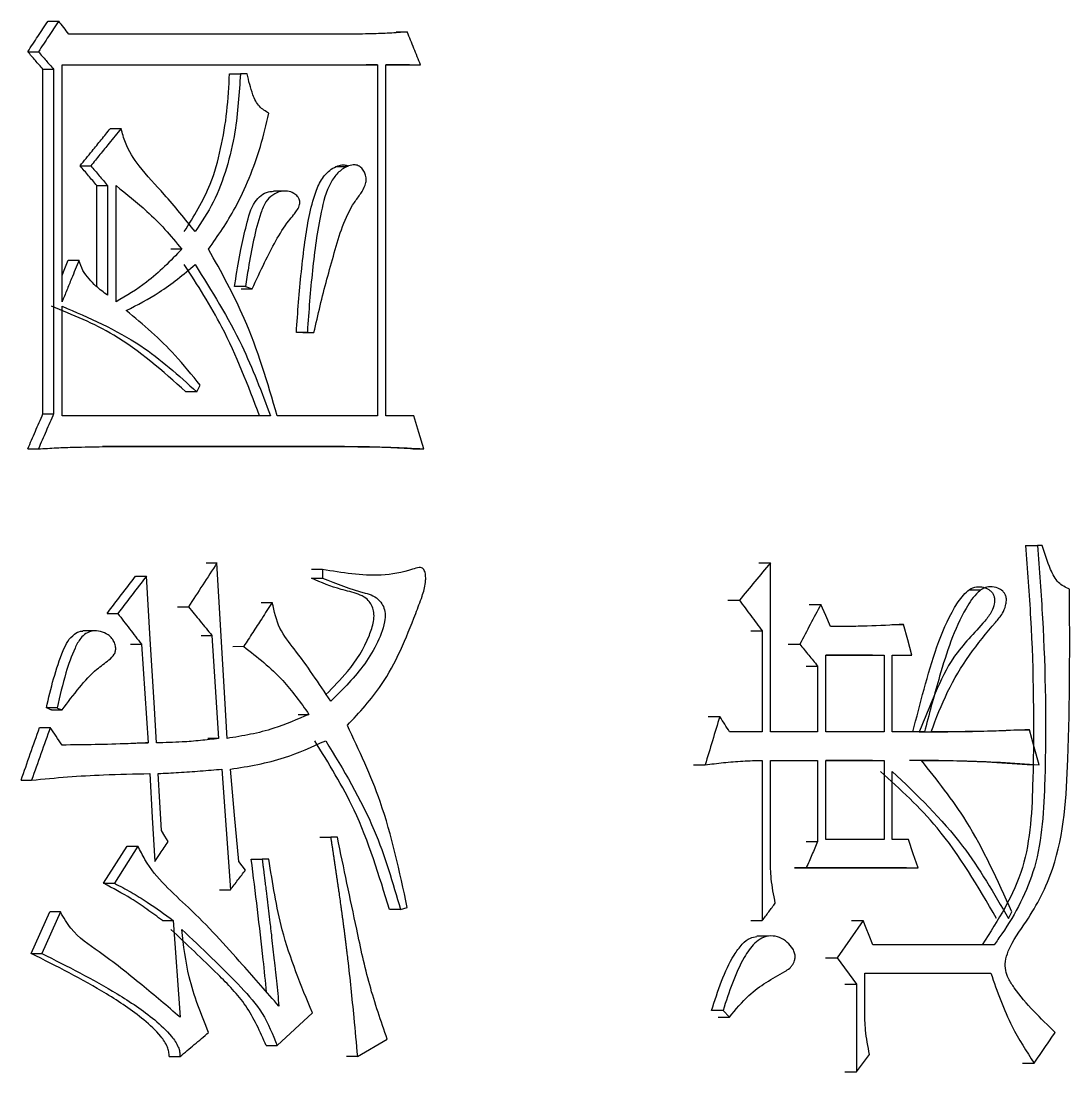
# Model space of a CAD drawing. Header units: millimetres. Extents: x 2251 to 4395, y 932 to 2449.
# Drawn here: x 3142.54 to 3147.71, y 1156.41 to 1161.59 of the extents above; entities that cross this region are included whole.
import ezdxf

# ---------------------------------------------------------------- set-up
doc = ezdxf.new("R2010")
doc.units = ezdxf.units.MM

msp = doc.modelspace()

# ---------------------------------------------------------------- linework, layer by layer
at = {"color": 7, "linetype": 'Continuous', "lineweight": 25}
for p, q in [((3142.6683, 1161.5916), (3142.7208, 1161.5916)), ((3144.3845, 1161.5376), (3144.4392, 1161.5376)), ((3144.1439, 1161.5267), (3142.7708, 1161.5267)), ((3142.5684, 1161.4402), (3142.6208, 1161.4402)), ((3142.7375, 1161.3753), (3144.2917, 1161.3753)), ((3142.7375, 1160.207), (3142.7375, 1161.3753)), ((3144.2917, 1161.3753), (3144.2371, 1161.3753)), ((3144.2917, 1161.3753), (3144.2917, 1159.6445)), ((3144.3327, 1161.3753), (3144.5047, 1161.3753)), ((3144.3327, 1159.6445), (3144.3327, 1161.3753)), ((3144.4499, 1161.3753), (3144.3327, 1161.3753)), ((3144.45, 1161.3753), (3144.5047, 1161.3753)), ((3142.6433, 1161.3536), (3142.6958, 1161.3536)), ((3142.6433, 1159.6553), (3142.6433, 1161.3536)), ((3142.6958, 1161.3536), (3142.6958, 1159.6553)), ((3143.563, 1161.332), (3143.6167, 1161.332)), ((3143.6497, 1161.332), (3143.6167, 1161.332)), ((3142.9759, 1161.0619), (3143.0288, 1161.0619)), ((3142.8262, 1160.8777), (3142.879, 1160.8777)), ((3144.1401, 1160.8729), (3144.0854, 1160.8728)), ((3142.9093, 1160.2811), (3142.9093, 1160.7803)), ((3142.9621, 1160.7803), (3142.9621, 1160.2395)), ((3143.0037, 1160.2071), (3143.0037, 1160.7803)), ((3143.8344, 1160.7535), (3143.7801, 1160.7535)), ((3143.6414, 1160.2828), (3143.5877, 1160.2828)), ((3143.6414, 1160.2828), (3143.6745, 1160.2719)), ((3142.7375, 1159.6445), (3142.7375, 1160.1854)), ((3143.9466, 1160.0556), (3143.8925, 1160.0556)), ((3143.925, 1160.0556), (3143.9792, 1160.0556)), ((3143.9466, 1160.0556), (3143.9792, 1160.0556)), ((3143.4017, 1159.7635), (3143.4183, 1159.796)), ((3143.4017, 1159.7635), (3143.3483, 1159.7635)), ((3142.6433, 1159.6553), (3142.6958, 1159.6553)), ((3143.7652, 1159.6445), (3142.7375, 1159.6445)), ((3144.2917, 1159.6445), (3143.7982, 1159.6445)), ((3144.472, 1159.6445), (3144.3327, 1159.6445)), ((3142.5684, 1159.4823), (3142.6208, 1159.4823)), ((3144.1305, 1159.4931), (3142.9371, 1159.4931)), ((3142.9372, 1159.4931), (3144.185, 1159.4931)), ((3144.1306, 1159.4931), (3144.185, 1159.4931)), ((3144.4663, 1159.4823), (3144.5211, 1159.4823)), ((3147.4873, 1159.0063), (3147.5458, 1159.0063)), ((3147.5695, 1159.0063), (3147.5458, 1159.0063)), ((3143.4475, 1158.9198), (3143.501, 1158.9198)), ((3144.0206, 1158.8873), (3143.9664, 1158.8873)), ((3144.0206, 1158.8873), (3144.0206, 1158.8442)), ((3146.1725, 1158.9198), (3146.2294, 1158.9198)), ((3146.2294, 1158.0868), (3146.2294, 1158.9198)), ((3143.1001, 1158.8549), (3143.1531, 1158.8549)), ((3143.9663, 1158.8443), (3144.0206, 1158.8443)), ((3147.2664, 1158.7859), (3147.2079, 1158.7859)), ((3146.0198, 1158.7359), (3146.0765, 1158.7359)), ((3143.307, 1158.7034), (3143.3603, 1158.7034)), ((3143.7196, 1158.7252), (3143.7736, 1158.7252)), ((3146.421, 1158.7143), (3146.4782, 1158.7143)), ((3142.9591, 1158.671), (3143.012, 1158.671)), ((3142.8936, 1158.5847), (3142.8404, 1158.5847)), ((3146.1892, 1158.5844), (3146.1892, 1158.0868)), ((3146.8284, 1158.6169), (3146.886, 1158.6169)), ((3143.4227, 1158.5628), (3143.4762, 1158.5628)), ((3143.0752, 1158.5195), (3143.1283, 1158.5195)), ((3143.5794, 1158.5086), (3143.6332, 1158.5087)), ((3146.3169, 1158.5195), (3146.3739, 1158.5195)), ((3146.5022, 1158.0868), (3146.5022, 1158.4655)), ((3146.5022, 1158.4655), (3146.7902, 1158.4655)), ((3146.7324, 1158.4655), (3146.5022, 1158.4655)), ((3146.7327, 1158.4655), (3146.7902, 1158.4655)), ((3146.7902, 1158.4655), (3146.7902, 1158.0869)), ((3146.8302, 1158.4655), (3146.9259, 1158.4655)), ((3146.8302, 1158.0869), (3146.8302, 1158.4655)), ((3146.8682, 1158.4655), (3146.9259, 1158.4655)), ((3146.405, 1158.4114), (3146.4622, 1158.4114)), ((3146.4622, 1158.4114), (3146.4622, 1158.0868)), ((3142.7125, 1158.2058), (3142.6599, 1158.2058)), ((3142.685, 1158.195), (3142.7376, 1158.195)), ((3143.9007, 1158.1734), (3143.9547, 1158.1734)), ((3145.9233, 1158.1626), (3145.9799, 1158.1626)), ((3142.6267, 1158.1085), (3142.6792, 1158.1085)), ((3146.1892, 1158.0868), (3146.0282, 1158.0868)), ((3146.4622, 1158.0868), (3146.2294, 1158.0868)), ((3146.7902, 1158.0869), (3146.5022, 1158.0868)), ((3146.9897, 1158.0869), (3146.8302, 1158.0869)), ((3147.4478, 1158.0977), (3147.5062, 1158.0977)), ((3143.1083, 1158.0327), (3143.1614, 1158.0327)), ((3143.5093, 1158.0544), (3143.4557, 1158.0544)), ((3145.8508, 1157.9246), (3145.9073, 1157.9246)), ((3146.1892, 1157.9462), (3146.1892, 1157.1566)), ((3146.2294, 1157.9462), (3146.4622, 1157.9462)), ((3146.2294, 1157.4594), (3146.2294, 1157.9462)), ((3146.405, 1157.9462), (3146.4622, 1157.9462)), ((3146.4622, 1157.9462), (3146.4622, 1157.546)), ((3146.5022, 1157.5568), (3146.5022, 1157.9462)), ((3146.5022, 1157.9462), (3146.7902, 1157.9462)), ((3146.7324, 1157.9462), (3146.5022, 1157.9462)), ((3146.7327, 1157.9462), (3146.7902, 1157.9462)), ((3146.7902, 1157.9462), (3146.7902, 1157.5568)), ((3147.5219, 1157.9246), (3147.4952, 1157.9246)), ((3146.8302, 1157.5568), (3146.8302, 1157.892)), ((3142.5351, 1157.8488), (3142.5875, 1157.8488)), ((3144.0075, 1157.5676), (3144.0617, 1157.5676)), ((3144.0945, 1157.5676), (3144.0617, 1157.5676)), ((3146.7902, 1157.5568), (3146.5022, 1157.5568)), ((3146.91, 1157.5568), (3146.8302, 1157.5568)), ((3142.9425, 1157.3404), (3143.0583, 1157.5239)), ((3143.1114, 1157.5239), (3142.9954, 1157.3404)), ((3143.0583, 1157.5239), (3143.1114, 1157.5239)), ((3143.6415, 1157.4053), (3143.6084, 1157.4486)), ((3143.6702, 1157.4594), (3143.724, 1157.4594)), ((3143.757, 1157.4594), (3143.724, 1157.4594)), ((3146.8998, 1157.4162), (3146.3487, 1157.4162)), ((3146.3489, 1157.4162), (3146.406, 1157.4162)), ((3146.406, 1157.4162), (3146.9578, 1157.4162)), ((3146.9001, 1157.4162), (3146.9578, 1157.4162)), ((3142.9425, 1157.3404), (3142.9954, 1157.3404)), ((3143.5135, 1157.308), (3143.5671, 1157.308)), ((3142.5851, 1156.9943), (3142.6764, 1157.1993)), ((3142.729, 1157.1994), (3142.6375, 1156.9943)), ((3142.729, 1157.1994), (3142.6764, 1157.1993)), ((3144.4064, 1157.2106), (3144.3517, 1157.2106)), ((3144.4064, 1157.2106), (3144.4392, 1157.2214)), ((3143.2325, 1157.1565), (3143.2858, 1157.1565)), ((3143.2858, 1157.1565), (3143.3189, 1156.6808)), ((3146.1323, 1157.1566), (3146.1892, 1157.1566)), ((3146.6864, 1157.1566), (3146.5583, 1156.9727)), ((3146.6289, 1157.1566), (3146.6864, 1157.1566)), ((3146.2197, 1157.0798), (3146.1625, 1157.0798)), ((3147.3318, 1157.0376), (3146.7343, 1157.0376)), ((3142.5851, 1156.9943), (3142.6375, 1156.9943)), ((3146.501, 1156.9727), (3146.5583, 1156.9727)), ((3146.5583, 1156.9727), (3146.6544, 1156.8429)), ((3146.6943, 1156.8969), (3147.3159, 1156.897)), ((3146.6943, 1156.713), (3146.6943, 1156.8969)), ((3146.6943, 1156.8969), (3147.2573, 1156.8969)), ((3147.2574, 1156.8969), (3147.3159, 1156.897)), ((3146.597, 1156.8429), (3146.6544, 1156.8429)), ((3146.6544, 1156.8429), (3146.6544, 1156.4102)), ((3145.996, 1156.713), (3145.9394, 1156.713)), ((3145.996, 1156.713), (3146.0282, 1156.6806)), ((3143.7982, 1156.54), (3143.9712, 1156.7022)), ((3145.9714, 1156.6806), (3146.0282, 1156.6806)), ((3144.1932, 1156.4859), (3144.3403, 1156.5721)), ((3143.2656, 1156.4859), (3143.3189, 1156.4859)), ((3144.1932, 1156.4859), (3144.1388, 1156.4859)), ((3146.6544, 1156.4102), (3146.7183, 1156.4967)), ((3147.4715, 1156.4535), (3147.53, 1156.4535))]:
    msp.add_line(p, q, dxfattribs=at)
at = {"color": 7, "linetype": 'Continuous', "lineweight": 25, "flags": 128}
for points in [[(3144.1439, 1161.5267), (3144.1167, 1161.5267), (3144.0896, 1161.5267)], [(3142.9093, 1160.7803), (3142.9357, 1160.7803), (3142.9621, 1160.7803)], [(3143.3272, 1160.4667), (3143.3125, 1160.4667), (3143.2979, 1160.4667), (3143.2739, 1160.4667)], [(3142.7375, 1160.3369), (3142.745, 1160.3554), (3142.7681, 1160.4125)], [(3142.7681, 1160.4125), (3142.7944, 1160.4126), (3142.8208, 1160.4126)], [(3143.6207, 1160.2719), (3143.6429, 1160.2719), (3143.6587, 1160.2719), (3143.6745, 1160.2719)], [(3144.5211, 1159.4823), (3144.4965, 1159.5634), (3144.472, 1159.6445)], [(3143.5506, 1158.0544), (3143.5392, 1158.2539), (3143.5201, 1158.5868), (3143.501, 1158.9198)], [(3143.2029, 1158.0327), (3143.1908, 1158.2322), (3143.172, 1158.5435), (3143.1531, 1158.8549)], [(3146.5263, 1158.6061), (3146.5022, 1158.6602), (3146.4782, 1158.7143)], [(3146.1323, 1158.5844), (3146.1606, 1158.5844), (3146.1892, 1158.5844)], [(3146.9259, 1158.4655), (3146.906, 1158.5412), (3146.886, 1158.6169)], [(3143.4762, 1158.5628), (3143.4927, 1158.3086), (3143.5093, 1158.0544)], [(3143.1283, 1158.5195), (3143.1448, 1158.2761), (3143.1614, 1158.0327)], [(3147.5537, 1157.9246), (3147.53, 1158.0111), (3147.5062, 1158.0977)], [(3143.5258, 1157.9029), (3143.5465, 1157.6055), (3143.5671, 1157.308)], [(3143.6084, 1157.4486), (3143.5878, 1157.6758), (3143.5671, 1157.9029)], [(3143.1697, 1157.8813), (3143.1822, 1157.665), (3143.1946, 1157.4486)], [(3143.2278, 1157.6), (3143.2195, 1157.7407), (3143.2112, 1157.8813)], [(3143.2609, 1157.546), (3143.2444, 1157.573), (3143.2278, 1157.6)], [(3146.405, 1157.546), (3146.4191, 1157.546), (3146.4335, 1157.546), (3146.4622, 1157.546)], [(3146.9578, 1157.4162), (3146.9339, 1157.4865), (3146.91, 1157.5568)], [(3147.4031, 1157.1674), (3147.4111, 1157.1836), (3147.419, 1157.1998)], [(3146.7343, 1157.0376), (3146.7162, 1157.0824), (3146.7013, 1157.1195), (3146.6864, 1157.1566)], [(3143.7443, 1156.54), (3143.7579, 1156.54), (3143.7715, 1156.54), (3143.7982, 1156.54)], [(3146.597, 1156.4102), (3146.6111, 1156.4102), (3146.6255, 1156.4102), (3146.6544, 1156.4102)]]:
    msp.add_lwpolyline(points, dxfattribs=at)
at = {"color": 7, "linetype": 'Continuous', "lineweight": 25}
for points, knots in [([(3142.5684, 1161.4402), (3142.5851, 1161.4654), (3142.6184, 1161.5159), (3142.6516, 1161.5664), (3142.6683, 1161.5916)], [0, 0, 0, 0, 0.5, 1, 1, 1, 1]), ([(3142.7208, 1161.5916), (3142.7042, 1161.5664), (3142.6708, 1161.5159), (3142.6375, 1161.4654), (3142.6208, 1161.4402)], [0, 0, 0, 0, 0.499999, 1, 1, 1, 1]), ([(3142.7708, 1161.5267), (3142.7625, 1161.5375), (3142.7458, 1161.5592), (3142.7292, 1161.5808), (3142.7208, 1161.5916)], [0, 0, 0, 0, 0.499999, 1, 1, 1, 1]), ([(3144.4392, 1161.5376), (3144.41, 1161.5354), (3144.3517, 1161.5311), (3144.2532, 1161.5277), (3144.1839, 1161.5271), (3144.1439, 1161.5267)], [0, 0, 0, 0, 0.297192, 0.594407, 1, 1, 1, 1]), ([(3144.5047, 1161.3753), (3144.4938, 1161.4023), (3144.472, 1161.4564), (3144.4501, 1161.5105), (3144.4392, 1161.5376)], [0, 0, 0, 0, 0.499999, 1, 1, 1, 1]), ([(3142.6433, 1161.3536), (3142.6308, 1161.3681), (3142.6059, 1161.3969), (3142.5809, 1161.4258), (3142.5684, 1161.4402)], [0, 0, 0, 0, 0.5, 1, 1, 1, 1]), ([(3142.6208, 1161.4402), (3142.6333, 1161.4258), (3142.6583, 1161.3969), (3142.6833, 1161.3681), (3142.6958, 1161.3536)], [0, 0, 0, 0, 0.499996, 1, 1, 1, 1]), ([(3143.3399, 1160.5531), (3143.387, 1160.6286), (3143.4653, 1160.7542), (3143.5223, 1160.9624), (3143.5533, 1161.1452), (3143.5597, 1161.2697), (3143.563, 1161.332)], [0, 0, 0, 0, 0.3334234, 0.554109, 0.7766599, 1, 1, 1, 1]), ([(3143.6167, 1161.332), (3143.6106, 1161.2357), (3143.6006, 1161.0775), (3143.5514, 1160.8652), (3143.4892, 1160.6956), (3143.4251, 1160.6003), (3143.3933, 1160.5531)], [0, 0, 0, 0, 0.3443941, 0.5659658, 0.7849961, 1, 1, 1, 1]), ([(3143.757, 1161.1373), (3143.7402, 1161.147), (3143.7059, 1161.1667), (3143.6705, 1161.2398), (3143.6577, 1161.2968), (3143.6497, 1161.332)], [0, 0, 0, 0, 0.267237, 0.548075, 1, 1, 1, 1]), ([(3143.4595, 1160.4666), (3143.5056, 1160.5327), (3143.5818, 1160.6421), (3143.6617, 1160.8168), (3143.7183, 1160.9729), (3143.7441, 1161.0824), (3143.757, 1161.1373)], [0, 0, 0, 0, 0.334937, 0.554746, 0.776585, 1, 1, 1, 1]), ([(3142.8262, 1160.8777), (3142.846, 1160.902), (3142.8808, 1160.9448), (3142.9307, 1161.0062), (3142.9608, 1161.0432), (3142.9758, 1161.0617)], [0, 0, 0, 0, 0.396447, 0.698224, 1, 1, 1, 1]), ([(3143.0287, 1161.0617), (3143.009, 1161.0374), (3142.9741, 1160.9946), (3142.9242, 1160.9333), (3142.8941, 1160.8962), (3142.879, 1160.8777)], [0, 0, 0, 0, 0.3962, 0.6981, 1, 1, 1, 1]), ([(3143.3933, 1160.5531), (3143.3436, 1160.6155), (3143.2544, 1160.7272), (3143.1261, 1160.8572), (3143.0528, 1160.9699), (3143.035, 1161.0381), (3143.0289, 1161.0617)], [0, 0, 0, 0, 0.381447, 0.683524, 0.890528, 1, 1, 1, 1]), ([(3142.9093, 1160.7803), (3142.8954, 1160.7966), (3142.8678, 1160.829), (3142.8401, 1160.8615), (3142.8262, 1160.8777)], [0, 0, 0, 0, 0.499999, 1, 1, 1, 1]), ([(3142.879, 1160.8777), (3142.8929, 1160.8615), (3142.9206, 1160.829), (3142.9483, 1160.7966), (3142.9621, 1160.7803)], [0, 0, 0, 0, 0.499998, 1, 1, 1, 1]), ([(3143.8924, 1160.0556), (3143.8959, 1160.1055), (3143.9063, 1160.2553), (3143.9296, 1160.488), (3143.9646, 1160.6959), (3144.0171, 1160.8195), (3144.0617, 1160.862), (3144.1007, 1160.8809), (3144.1264, 1160.8832), (3144.1416, 1160.8804), (3144.1472, 1160.8759), (3144.1476, 1160.8755)], [0, 0, 0, 0, 0.1574476, 0.4724782, 0.7377528, 0.8191348, 0.9015133, 0.9454183, 0.9744247, 0.9981427, 1, 1, 1, 1]), ([(3143.9792, 1160.0557), (3143.9892, 1160.0998), (3144.0191, 1160.2322), (3144.0781, 1160.4474), (3144.1364, 1160.6444), (3144.209, 1160.7381), (3144.2308, 1160.7745), (3144.2377, 1160.8066), (3144.2351, 1160.831), (3144.226, 1160.8532), (3144.2115, 1160.8709), (3144.1927, 1160.8816), (3144.1687, 1160.8836), (3144.1352, 1160.8732), (3144.0951, 1160.8448), (3144.0434, 1160.7719), (3144.0013, 1160.6048), (3143.9692, 1160.359), (3143.9532, 1160.1594), (3143.9467, 1160.0573), (3143.9466, 1160.0556)], [0, 0, 0, 0, 0.07376, 0.221291, 0.369161, 0.400761, 0.427212, 0.440277, 0.453391, 0.466052, 0.479506, 0.492813, 0.505075, 0.525102, 0.558597, 0.593335, 0.676611, 0.83455, 0.997228, 1, 1, 1, 1]), ([(3143.0037, 1160.7803), (3143.0551, 1160.7391), (3143.1386, 1160.6722), (3143.2462, 1160.5662), (3143.3001, 1160.4999), (3143.3272, 1160.4667)], [0, 0, 0, 0, 0.443463, 0.720804, 1, 1, 1, 1]), ([(3143.5877, 1160.2828), (3143.5896, 1160.2949), (3143.5995, 1160.3558), (3143.6158, 1160.4581), (3143.6463, 1160.5843), (3143.6701, 1160.6841), (3143.7173, 1160.7332), (3143.75, 1160.7505), (3143.7717, 1160.7516), (3143.7802, 1160.752)], [0, 0, 0, 0, 0.066436, 0.332221, 0.554773, 0.778299, 0.862629, 0.946565, 1, 1, 1, 1]), ([(3143.6745, 1160.2719), (3143.6948, 1160.3152), (3143.7491, 1160.4306), (3143.8143, 1160.5564), (3143.876, 1160.6325), (3143.8943, 1160.6564), (3143.9055, 1160.6752), (3143.9103, 1160.6917), (3143.9104, 1160.7033), (3143.9067, 1160.7153), (3143.8969, 1160.7296), (3143.8776, 1160.7446), (3143.8495, 1160.7548), (3143.8131, 1160.7528), (3143.7746, 1160.7364), (3143.7375, 1160.6996), (3143.6919, 1160.5773), (3143.6657, 1160.4356), (3143.6462, 1160.3132), (3143.6414, 1160.2828)], [0, 0, 0, 0, 0.125302, 0.334347, 0.369116, 0.392006, 0.415961, 0.426676, 0.435655, 0.44463, 0.458341, 0.481396, 0.513091, 0.54477, 0.589295, 0.633614, 0.685428, 0.92175, 1, 1, 1, 1]), ([(3143.3272, 1160.4667), (3143.2715, 1160.4091), (3143.1727, 1160.3068), (3143.0551, 1160.2374), (3143.0037, 1160.2071)], [0, 0, 0, 0, 0.563044, 1, 1, 1, 1]), ([(3143.7982, 1159.6445), (3143.7502, 1159.8081), (3143.665, 1160.0985), (3143.522, 1160.3547), (3143.4595, 1160.4666)], [0, 0, 0, 0, 0.563329, 1, 1, 1, 1]), ([(3142.8208, 1160.4125), (3142.8084, 1160.3822), (3142.7884, 1160.3327), (3142.7607, 1160.2642), (3142.7452, 1160.2261), (3142.7375, 1160.207)], [0, 0, 0, 0, 0.443636, 0.721817, 1, 1, 1, 1]), ([(3142.9621, 1160.2395), (3142.9424, 1160.2538), (3142.9096, 1160.2776), (3142.8699, 1160.3202), (3142.8379, 1160.3608), (3142.8265, 1160.3952), (3142.8208, 1160.4125)], [0, 0, 0, 0, 0.333513, 0.552424, 0.773916, 1, 1, 1, 1]), ([(3143.0535, 1160.1637), (3143.1087, 1160.1922), (3143.1961, 1160.2373), (3143.3072, 1160.3187), (3143.3646, 1160.3668), (3143.3934, 1160.3909)], [0, 0, 0, 0, 0.459963, 0.729487, 1, 1, 1, 1]), ([(3143.7113, 1159.6445), (3143.6545, 1159.794), (3143.5538, 1160.0591), (3143.405, 1160.2901), (3143.34, 1160.3909)], [0, 0, 0, 0, 0.563635, 1, 1, 1, 1]), ([(3143.3934, 1160.3909), (3143.4748, 1160.2609), (3143.6211, 1160.0274), (3143.7209, 1159.7622), (3143.7652, 1159.6445)], [0, 0, 0, 0, 0.5563759, 1, 1, 1, 1]), ([(3143.3483, 1159.7635), (3143.2337, 1159.8654), (3143.0307, 1160.0459), (3142.7898, 1160.1431), (3142.6849, 1160.1854)], [0, 0, 0, 0, 0.564694, 1, 1, 1, 1]), ([(3142.7375, 1160.1854), (3142.8705, 1160.1284), (3143.1102, 1160.0256), (3143.312, 1159.8442), (3143.4017, 1159.7635)], [0, 0, 0, 0, 0.555128, 1, 1, 1, 1]), ([(3143.4183, 1159.796), (3143.3778, 1159.8461), (3143.3023, 1159.9395), (3143.1785, 1160.0603), (3143.0953, 1160.1292), (3143.0535, 1160.1637)], [0, 0, 0, 0, 0.3660862, 0.682145, 1, 1, 1, 1]), ([(3142.5684, 1159.4823), (3142.5809, 1159.5111), (3142.6059, 1159.5688), (3142.6308, 1159.6265), (3142.6433, 1159.6553)], [0, 0, 0, 0, 0.499998, 1, 1, 1, 1]), ([(3142.6958, 1159.6553), (3142.6833, 1159.6265), (3142.6583, 1159.5688), (3142.6333, 1159.5111), (3142.6208, 1159.4823)], [0, 0, 0, 0, 0.499999, 1, 1, 1, 1]), ([(3142.6208, 1159.4823), (3142.6505, 1159.484), (3142.7099, 1159.4875), (3142.8154, 1159.4915), (3142.8911, 1159.4925), (3142.9372, 1159.4931)], [0, 0, 0, 0, 0.281466, 0.562942, 1, 1, 1, 1]), ([(3144.4662, 1159.4823), (3144.4375, 1159.4839), (3144.3801, 1159.4872), (3144.2683, 1159.4918), (3144.185, 1159.4926), (3144.1305, 1159.4931)], [0, 0, 0, 0, 0.256951, 0.513908, 1, 1, 1, 1]), ([(3144.185, 1159.4931), (3144.2138, 1159.4929), (3144.2714, 1159.4924), (3144.3835, 1159.4899), (3144.4667, 1159.4853), (3144.5211, 1159.4823)], [0, 0, 0, 0, 0.256617, 0.51324, 1, 1, 1, 1]), ([(3147.487, 1159.0063), (3147.4961, 1158.8865), (3147.5252, 1158.5027), (3147.5314, 1157.9777), (3147.5052, 1157.3974), (3147.3515, 1157.1586), (3147.2734, 1157.0374)], [0, 0, 0, 0, 0.176057, 0.564128, 0.778612, 1, 1, 1, 1]), ([(3147.5458, 1159.0063), (3147.5549, 1158.8866), (3147.5839, 1158.503), (3147.5914, 1157.9754), (3147.5631, 1157.4261), (3147.4266, 1157.168), (3147.3448, 1157.0551), (3147.332, 1157.0374)], [0, 0, 0, 0, 0.175959, 0.5638, 0.778025, 0.965046, 1, 1, 1, 1]), ([(3147.704, 1158.79), (3147.6845, 1158.7993), (3147.6444, 1158.8184), (3147.6014, 1158.9018), (3147.5817, 1158.9665), (3147.5695, 1159.0063)], [0, 0, 0, 0, 0.266463, 0.547608, 1, 1, 1, 1]), ([(3143.501, 1158.9198), (3143.4776, 1158.8837), (3143.4307, 1158.8116), (3143.3838, 1158.7395), (3143.3603, 1158.7034)], [0, 0, 0, 0, 0.5, 1, 1, 1, 1]), ([(3144.1439, 1158.1193), (3144.2032, 1158.1829), (3144.3474, 1158.3374), (3144.4448, 1158.5771), (3144.5106, 1158.7482), (3144.5285, 1158.8075), (3144.5306, 1158.8475), (3144.5289, 1158.8682), (3144.5237, 1158.8835), (3144.5178, 1158.8919), (3144.5088, 1158.8968), (3144.4904, 1158.8983), (3144.4257, 1158.8733), (3144.2659, 1158.8471), (3144.1173, 1158.8714), (3144.0206, 1158.8873)], [0, 0, 0, 0, 0.18643, 0.452553, 0.51374, 0.559549, 0.574941, 0.592678, 0.599953, 0.607307, 0.613653, 0.622621, 0.650043, 0.772099, 1, 1, 1, 1]), ([(3146.2294, 1158.9198), (3146.2039, 1158.8891), (3146.153, 1158.8278), (3146.102, 1158.7665), (3146.0765, 1158.7359)], [0, 0, 0, 0, 0.5, 1, 1, 1, 1]), ([(3142.9591, 1158.671), (3142.9826, 1158.7016), (3143.0296, 1158.7629), (3143.0766, 1158.8242), (3143.1, 1158.8549)], [0, 0, 0, 0, 0.5, 1, 1, 1, 1]), ([(3143.1531, 1158.8549), (3143.1296, 1158.8242), (3143.0826, 1158.7629), (3143.0355, 1158.7016), (3143.012, 1158.671)], [0, 0, 0, 0, 0.5, 1, 1, 1, 1]), ([(3144.0385, 1158.2714), (3144.0748, 1158.3077), (3144.1584, 1158.3912), (3144.2383, 1158.5164), (3144.2719, 1158.6194), (3144.2769, 1158.6659), (3144.2709, 1158.6984), (3144.2565, 1158.7252), (3144.2325, 1158.7506), (3144.1834, 1158.7732), (3144.0908, 1158.7915), (3144.015, 1158.8237), (3143.9664, 1158.8443)], [0, 0, 0, 0, 0.182177, 0.420043, 0.497442, 0.536964, 0.569768, 0.602515, 0.638391, 0.691417, 0.802387, 1, 1, 1, 1]), ([(3144.0207, 1158.8443), (3144.0902, 1158.8178), (3144.1726, 1158.7864), (3144.2708, 1158.7609), (3144.3026, 1158.7369), (3144.3231, 1158.7054), (3144.332, 1158.6691), (3144.3246, 1158.6022), (3144.2721, 1158.4711), (3144.1722, 1158.3459), (3144.0884, 1158.2643), (3144.0617, 1158.2383)], [0, 0, 0, 0, 0.266852, 0.315952, 0.365722, 0.40082, 0.436128, 0.478331, 0.60435, 0.873952, 1, 1, 1, 1]), ([(3146.9316, 1158.0869), (3146.9497, 1158.1568), (3147.0042, 1158.3673), (3147.0754, 1158.6099), (3147.1766, 1158.7609), (3147.2182, 1158.7958), (3147.2533, 1158.8049), (3147.2853, 1158.7993), (3147.3088, 1158.7878), (3147.3239, 1158.7733), (3147.3318, 1158.7585), (3147.3351, 1158.7398), (3147.3325, 1158.7126), (3147.3183, 1158.673), (3147.2497, 1158.585), (3147.1321, 1158.4783), (3147.0398, 1158.2767), (3146.989, 1158.1504), (3146.9635, 1158.0869)], [0, 0, 0, 0, 0.123802, 0.372539, 0.424822, 0.44993, 0.475305, 0.497162, 0.516131, 0.527231, 0.536277, 0.545322, 0.558814, 0.581819, 0.616602, 0.762394, 0.880401, 1, 1, 1, 1]), ([(3147.0216, 1158.0869), (3147.047, 1158.1538), (3147.1241, 1158.357), (3147.2607, 1158.5395), (3147.3724, 1158.6648), (3147.3886, 1158.7039), (3147.3936, 1158.7321), (3147.3922, 1158.7521), (3147.3858, 1158.7688), (3147.3722, 1158.7844), (3147.3475, 1158.7985), (3147.315, 1158.8051), (3147.2807, 1158.7971), (3147.2366, 1158.7646), (3147.1462, 1158.6282), (3147.0699, 1158.3916), (3147.0137, 1158.1833), (3146.9908, 1158.0912), (3146.9897, 1158.0869)], [0, 0, 0, 0, 0.124011, 0.376469, 0.411268, 0.435219, 0.449017, 0.459493, 0.468415, 0.479424, 0.497392, 0.52431, 0.5464, 0.568413, 0.629489, 0.83774, 0.992414, 1, 1, 1, 1]), ([(3147.6329, 1156.6049), (3147.5617, 1156.6736), (3147.4785, 1156.7541), (3147.4038, 1156.8659), (3147.3867, 1156.9102), (3147.3859, 1156.9586), (3147.4144, 1157.0473), (3147.5168, 1157.1806), (3147.6709, 1157.4765), (3147.7068, 1158.0547), (3147.7051, 1158.5126), (3147.704, 1158.79)], [0, 0, 0, 0, 0.138481, 0.162101, 0.180201, 0.198515, 0.22064, 0.297298, 0.425038, 0.651637, 1, 1, 1, 1]), ([(3146.0765, 1158.7359), (3146.0953, 1158.7106), (3146.1329, 1158.6602), (3146.1704, 1158.6097), (3146.1892, 1158.5844)], [0, 0, 0, 0, 0.499999, 1, 1, 1, 1]), ([(3143.3603, 1158.7034), (3143.3797, 1158.68), (3143.4183, 1158.6331), (3143.4569, 1158.5862), (3143.4762, 1158.5628)], [0, 0, 0, 0, 0.499998, 1, 1, 1, 1]), ([(3143.7735, 1158.7251), (3143.7562, 1158.6984), (3143.7242, 1158.649), (3143.6774, 1158.5769), (3143.6479, 1158.5314), (3143.6332, 1158.5087)], [0, 0, 0, 0, 0.36988, 0.68494, 1, 1, 1, 1]), ([(3144.0617, 1158.2383), (3144.0038, 1158.3255), (3143.9232, 1158.447), (3143.8028, 1158.5934), (3143.7834, 1158.6809), (3143.7736, 1158.7251)], [0, 0, 0, 0, 0.557182, 0.776269, 1, 1, 1, 1]), ([(3146.4782, 1158.7143), (3146.4608, 1158.6818), (3146.4261, 1158.6169), (3146.3913, 1158.552), (3146.3739, 1158.5195)], [0, 0, 0, 0, 0.499999, 1, 1, 1, 1]), ([(3143.012, 1158.671), (3143.0314, 1158.6457), (3143.0702, 1158.5952), (3143.1089, 1158.5448), (3143.1283, 1158.5195)], [0, 0, 0, 0, 0.499998, 1, 1, 1, 1]), ([(3142.6599, 1158.2058), (3142.6712, 1158.2539), (3142.6938, 1158.3502), (3142.7303, 1158.4592), (3142.764, 1158.5351), (3142.7941, 1158.5679), (3142.8219, 1158.5833), (3142.8365, 1158.5833), (3142.8405, 1158.5833)], [0, 0, 0, 0, 0.328011, 0.656843, 0.771049, 0.887095, 0.969251, 1, 1, 1, 1]), ([(3142.7375, 1158.195), (3142.7656, 1158.2323), (3142.8191, 1158.3033), (3142.8956, 1158.389), (3142.9589, 1158.4328), (3142.9926, 1158.4619), (3143.0021, 1158.486), (3143.0022, 1158.5062), (3142.9962, 1158.5277), (3142.9836, 1158.5498), (3142.9607, 1158.5704), (3142.9269, 1158.5836), (3142.8884, 1158.5873), (3142.8543, 1158.5729), (3142.8236, 1158.5453), (3142.7897, 1158.4788), (3142.7497, 1158.3644), (3142.7261, 1158.2637), (3142.7125, 1158.2058)], [0, 0, 0, 0, 0.140265, 0.267253, 0.34565, 0.385196, 0.401729, 0.418248, 0.440927, 0.464428, 0.491888, 0.53456, 0.581082, 0.616632, 0.65201, 0.706896, 0.831302, 1, 1, 1, 1]), ([(3146.886, 1158.6169), (3146.8262, 1158.6135), (3146.7364, 1158.6083), (3146.6163, 1158.6066), (3146.5563, 1158.6063), (3146.5263, 1158.6061)], [0, 0, 0, 0, 0.500395, 0.7501856, 1, 1, 1, 1]), ([(3143.6332, 1158.5086), (3143.7, 1158.4562), (3143.8203, 1158.3617), (3143.9133, 1158.2314), (3143.9547, 1158.1734)], [0, 0, 0, 0, 0.554889, 1, 1, 1, 1]), ([(3146.3739, 1158.5195), (3146.3886, 1158.5015), (3146.4181, 1158.4655), (3146.4475, 1158.4294), (3146.4622, 1158.4114)], [0, 0, 0, 0, 0.499998, 1, 1, 1, 1]), ([(3142.685, 1158.195), (3142.6828, 1158.1959), (3142.6785, 1158.1978), (3142.6701, 1158.2014), (3142.664, 1158.2041), (3142.6599, 1158.2058)], [0, 0, 0, 0, 0.259206, 0.518413, 1, 1, 1, 1]), ([(3142.7125, 1158.2058), (3142.7146, 1158.2049), (3142.7199, 1158.2026), (3142.7283, 1158.199), (3142.7344, 1158.1963), (3142.7375, 1158.195)], [0, 0, 0, 0, 0.25891, 0.629455, 1, 1, 1, 1]), ([(3143.9547, 1158.1734), (3143.8975, 1158.1484), (3143.8036, 1158.1074), (3143.667, 1158.0733), (3143.5895, 1158.0607), (3143.5506, 1158.0544)], [0, 0, 0, 0, 0.438459, 0.718604, 1, 1, 1, 1]), ([(3145.9799, 1158.1626), (3145.9678, 1158.1229), (3145.9436, 1158.0436), (3145.9194, 1157.9642), (3145.9073, 1157.9246)], [0, 0, 0, 0, 0.499999, 1, 1, 1, 1]), ([(3146.0282, 1158.0868), (3146.0201, 1158.0995), (3146.004, 1158.1247), (3145.9879, 1158.1499), (3145.9799, 1158.1626)], [0, 0, 0, 0, 0.500001, 1, 1, 1, 1]), ([(3144.4392, 1157.2214), (3144.4016, 1157.3987), (3144.3349, 1157.7132), (3144.2019, 1157.9959), (3144.1438, 1158.1192)], [0, 0, 0, 0, 0.563398, 1, 1, 1, 1]), ([(3142.5351, 1157.8488), (3142.5504, 1157.8921), (3142.5809, 1157.9786), (3142.6114, 1158.0652), (3142.6267, 1158.1085)], [0, 0, 0, 0, 0.500001, 1, 1, 1, 1]), ([(3142.6792, 1158.1085), (3142.6639, 1158.0652), (3142.6333, 1157.9786), (3142.6028, 1157.8921), (3142.5875, 1157.8488)], [0, 0, 0, 0, 0.5, 1, 1, 1, 1]), ([(3142.7375, 1158.0219), (3142.7278, 1158.0363), (3142.7084, 1158.0652), (3142.6889, 1158.094), (3142.6792, 1158.1085)], [0, 0, 0, 0, 0.4999992, 1, 1, 1, 1]), ([(3146.9635, 1158.0869), (3147.026, 1158.0872), (3147.1381, 1158.0878), (3147.2994, 1158.0908), (3147.3981, 1158.0954), (3147.4474, 1158.0977)], [0, 0, 0, 0, 0.386613, 0.693273, 1, 1, 1, 1]), ([(3147.5062, 1158.0977), (3147.444, 1158.0949), (3147.3323, 1158.0901), (3147.1707, 1158.0875), (3147.0713, 1158.0871), (3147.0216, 1158.0869)], [0, 0, 0, 0, 0.386127, 0.69305, 1, 1, 1, 1]), ([(3143.1614, 1158.0327), (3143.1289, 1158.0314), (3143.0422, 1158.0277), (3142.9009, 1158.0235), (3142.792, 1158.0224), (3142.7375, 1158.0219)], [0, 0, 0, 0, 0.230465, 0.615194, 1, 1, 1, 1]), ([(3143.5093, 1158.0544), (3143.4794, 1158.0508), (3143.4196, 1158.0437), (3143.3175, 1158.0353), (3143.2451, 1158.0337), (3143.2029, 1158.0327)], [0, 0, 0, 0, 0.293913, 0.587864, 1, 1, 1, 1]), ([(3143.5671, 1157.903), (3143.6573, 1157.9175), (3143.8187, 1157.9437), (3143.9701, 1158.013), (3144.037, 1158.0436)], [0, 0, 0, 0, 0.558486, 1, 1, 1, 1]), ([(3144.3517, 1157.2106), (3144.3005, 1157.3789), (3144.2098, 1157.6774), (3144.0517, 1157.9324), (3143.9827, 1158.0436)], [0, 0, 0, 0, 0.563939, 1, 1, 1, 1]), ([(3144.037, 1158.0436), (3144.1237, 1157.9005), (3144.2799, 1157.643), (3144.3675, 1157.3436), (3144.4064, 1157.2106)], [0, 0, 0, 0, 0.555779, 1, 1, 1, 1]), ([(3143.2112, 1157.8813), (3143.2448, 1157.8831), (3143.3142, 1157.8869), (3143.4191, 1157.8941), (3143.4902, 1157.9), (3143.5258, 1157.9029)], [0, 0, 0, 0, 0.320034, 0.659996, 1, 1, 1, 1]), ([(3145.9073, 1157.9246), (3145.9375, 1157.9283), (3145.9994, 1157.9359), (3146.0934, 1157.9441), (3146.1572, 1157.9455), (3146.1892, 1157.9462)], [0, 0, 0, 0, 0.321619, 0.660532, 1, 1, 1, 1]), ([(3147.4949, 1157.9246), (3147.4288, 1157.9292), (3147.2996, 1157.9383), (3147.1065, 1157.9454), (3146.9793, 1157.946), (3146.9157, 1157.9462)], [0, 0, 0, 0, 0.343426, 0.671619, 1, 1, 1, 1]), ([(3146.9737, 1157.9462), (3147.0403, 1157.946), (3147.1705, 1157.9454), (3147.3639, 1157.9379), (3147.4904, 1157.929), (3147.5537, 1157.9246)], [0, 0, 0, 0, 0.34298, 0.671401, 1, 1, 1, 1]), ([(3147.419, 1157.1998), (3147.3501, 1157.3539), (3147.2281, 1157.6269), (3147.0509, 1157.8493), (3146.9737, 1157.9462)], [0, 0, 0, 0, 0.564488, 1, 1, 1, 1]), ([(3142.5875, 1157.8488), (3142.6465, 1157.8546), (3142.7647, 1157.8662), (3142.9589, 1157.877), (3143.0938, 1157.8797), (3143.1697, 1157.8813)], [0, 0, 0, 0, 0.304303, 0.608646, 1, 1, 1, 1]), ([(3147.3445, 1157.1674), (3147.2532, 1157.324), (3147.0917, 1157.6009), (3146.869, 1157.8038), (3146.7723, 1157.892)], [0, 0, 0, 0, 0.565567, 1, 1, 1, 1]), ([(3146.8302, 1157.892), (3146.9517, 1157.7762), (3147.171, 1157.5673), (3147.3316, 1157.2906), (3147.4031, 1157.1674)], [0, 0, 0, 0, 0.554384, 1, 1, 1, 1]), ([(3143.1946, 1157.4486), (3143.2035, 1157.4616), (3143.219, 1157.4843), (3143.2411, 1157.5168), (3143.2543, 1157.5362), (3143.2609, 1157.546)], [0, 0, 0, 0, 0.400146, 0.700073, 1, 1, 1, 1]), ([(3144.0617, 1157.5676), (3144.0622, 1157.5646), (3144.0631, 1157.5587), (3144.0644, 1157.5497), (3144.0657, 1157.5408), (3144.0671, 1157.5318), (3144.0684, 1157.5229), (3144.0698, 1157.5139), (3144.0711, 1157.505), (3144.0725, 1157.496), (3144.0738, 1157.4871), (3144.0751, 1157.4781), (3144.0769, 1157.4662), (3144.0791, 1157.4513), (3144.0814, 1157.4363), (3144.0836, 1157.4214), (3144.0858, 1157.4065), (3144.0884, 1157.3886), (3144.0911, 1157.3707), (3144.0937, 1157.3528), (3144.0963, 1157.3349), (3144.0989, 1157.317), (3144.1023, 1157.2931), (3144.1066, 1157.2632), (3144.1108, 1157.2333), (3144.1141, 1157.2094), (3144.1166, 1157.1914), (3144.119, 1157.1735), (3144.1214, 1157.1556), (3144.1238, 1157.1376), (3144.1262, 1157.1196), (3144.1286, 1157.1017), (3144.1309, 1157.0837), (3144.1332, 1157.0657), (3144.1354, 1157.0478), (3144.1377, 1157.0298), (3144.1395, 1157.0148), (3144.142, 1156.9938), (3144.1495, 1156.9308), (3144.1613, 1156.8226), (3144.1771, 1156.6623), (3144.1873, 1156.55), (3144.1932, 1156.4859)], [0, 0, 0, 0, 0.008314, 0.016628, 0.024942, 0.033256, 0.04157, 0.049884, 0.058198, 0.066512, 0.074827, 0.083141, 0.091455, 0.108083, 0.124711, 0.133025, 0.149653, 0.166281, 0.182909, 0.199537, 0.216166, 0.232794, 0.249422, 0.282678, 0.315934, 0.332562, 0.349191, 0.365819, 0.382447, 0.399075, 0.415703, 0.432331, 0.448959, 0.465587, 0.482216, 0.498844, 0.515472, 0.523786, 0.557042, 0.690072, 0.823098, 1, 1, 1, 1]), ([(3144.3403, 1156.5721), (3144.3097, 1156.6606), (3144.2488, 1156.837), (3144.1771, 1157.1733), (3144.1261, 1157.4164), (3144.0945, 1157.5676)], [0, 0, 0, 0, 0.276136, 0.550092, 1, 1, 1, 1]), ([(3143.8064, 1156.7346), (3143.7468, 1156.8029), (3143.6017, 1156.9692), (3143.3837, 1157.2095), (3143.1831, 1157.3783), (3143.1225, 1157.5014), (3143.1114, 1157.5239)], [0, 0, 0, 0, 0.257956, 0.627877, 0.931924, 1, 1, 1, 1]), ([(3143.7455, 1156.8041), (3143.7403, 1156.8569), (3143.7268, 1156.9928), (3143.7008, 1157.2112), (3143.6804, 1157.3767), (3143.6702, 1157.4594)], [0, 0, 0, 0, 0.241308, 0.620646, 1, 1, 1, 1]), ([(3143.724, 1157.4594), (3143.7243, 1157.4571), (3143.7249, 1157.4523), (3143.7258, 1157.4452), (3143.7265, 1157.4393), (3143.7272, 1157.4334), (3143.728, 1157.4275), (3143.7287, 1157.4216), (3143.7295, 1157.4157), (3143.73, 1157.4109), (3143.7311, 1157.4026), (3143.7321, 1157.3944), (3143.7336, 1157.3825), (3143.7347, 1157.3731), (3143.7362, 1157.3612), (3143.7374, 1157.3518), (3143.7388, 1157.34), (3143.7403, 1157.3281), (3143.7417, 1157.3163), (3143.7432, 1157.3045), (3143.7446, 1157.2926), (3143.7461, 1157.2808), (3143.7475, 1157.269), (3143.7487, 1157.2595), (3143.7501, 1157.2477), (3143.7512, 1157.2382), (3143.7527, 1157.2263), (3143.7541, 1157.2145), (3143.7555, 1157.2027), (3143.7569, 1157.1908), (3143.758, 1157.1814), (3143.7594, 1157.1695), (3143.7608, 1157.1577), (3143.7622, 1157.1458), (3143.7636, 1157.134), (3143.7647, 1157.1245), (3143.766, 1157.1127), (3143.768, 1157.0961), (3143.7739, 1157.044), (3143.78, 1156.9918), (3143.7854, 1156.9444), (3143.787, 1156.9302), (3143.7901, 1156.9018), (3143.7969, 1156.8366), (3143.8026, 1156.7761), (3143.8065, 1156.7346)], [0, 0, 0, 0, 0.009808, 0.019616, 0.029425, 0.034329, 0.044137, 0.053945, 0.058849, 0.068658, 0.073562, 0.093178, 0.102986, 0.122603, 0.132411, 0.152028, 0.161836, 0.181452, 0.201069, 0.210877, 0.230494, 0.25011, 0.259918, 0.279535, 0.289343, 0.308959, 0.318768, 0.338384, 0.358001, 0.367809, 0.387425, 0.397234, 0.41685, 0.436466, 0.446275, 0.465891, 0.475699, 0.495316, 0.534549, 0.691481, 0.711097, 0.730714, 0.75033, 0.828797, 1, 1, 1, 1]), ([(3143.9713, 1156.7022), (3143.9159, 1156.8362), (3143.816, 1157.0776), (3143.7752, 1157.3418), (3143.757, 1157.4594)], [0, 0, 0, 0, 0.554954, 1, 1, 1, 1]), ([(3146.2535, 1157.2431), (3146.2455, 1157.2829), (3146.2312, 1157.354), (3146.2299, 1157.4272), (3146.2294, 1157.4594)], [0, 0, 0, 0, 0.558835, 1, 1, 1, 1]), ([(3143.5671, 1157.308), (3143.5795, 1157.3242), (3143.6043, 1157.3567), (3143.6291, 1157.3891), (3143.6415, 1157.4053)], [0, 0, 0, 0, 0.499999, 1, 1, 1, 1]), ([(3143.2325, 1157.1565), (3143.2071, 1157.1753), (3143.1562, 1157.2128), (3143.0608, 1157.2772), (3142.9879, 1157.3161), (3142.9425, 1157.3404)], [0, 0, 0, 0, 0.273256, 0.54658, 1, 1, 1, 1]), ([(3142.9954, 1157.3404), (3143.023, 1157.3262), (3143.0781, 1157.2978), (3143.1753, 1157.237), (3143.2433, 1157.1875), (3143.2858, 1157.1565)], [0, 0, 0, 0, 0.273067, 0.546131, 1, 1, 1, 1]), ([(3146.1892, 1157.1566), (3146.1999, 1157.171), (3146.2213, 1157.1998), (3146.2428, 1157.2287), (3146.2535, 1157.2431)], [0, 0, 0, 0, 0.5, 1, 1, 1, 1]), ([(3143.3189, 1156.6808), (3143.2561, 1156.734), (3143.1252, 1156.845), (3142.9459, 1156.9877), (3142.7942, 1157.0877), (3142.7454, 1157.1713), (3142.729, 1157.1994)], [0, 0, 0, 0, 0.31366, 0.654046, 0.883874, 1, 1, 1, 1]), ([(3143.7443, 1156.54), (3143.7138, 1156.6083), (3143.6534, 1156.7438), (3143.478, 1156.9202), (3143.3512, 1157.0402), (3143.2739, 1157.1133)], [0, 0, 0, 0, 0.284255, 0.563934, 1, 1, 1, 1]), ([(3143.3272, 1157.1133), (3143.4259, 1157.0204), (3143.5638, 1156.8906), (3143.7322, 1156.7044), (3143.7761, 1156.5951), (3143.7982, 1156.54)], [0, 0, 0, 0, 0.555127, 0.77558, 1, 1, 1, 1]), ([(3143.4597, 1156.6049), (3143.4235, 1156.6948), (3143.3581, 1156.8568), (3143.3367, 1157.0342), (3143.3272, 1157.1133)], [0, 0, 0, 0, 0.55469, 1, 1, 1, 1]), ([(3145.9392, 1156.713), (3145.9549, 1156.7617), (3145.9857, 1156.8566), (3146.0355, 1156.9688), (3146.086, 1157.0384), (3146.1252, 1157.0722), (3146.1518, 1157.0759), (3146.1626, 1157.0774)], [0, 0, 0, 0, 0.330623, 0.64442, 0.796409, 0.917248, 1, 1, 1, 1]), ([(3146.0282, 1156.6806), (3146.0587, 1156.7181), (3146.1368, 1156.8143), (3146.2473, 1156.8752), (3146.3217, 1156.918), (3146.3381, 1156.9372), (3146.348, 1156.9559), (3146.352, 1156.9776), (3146.3494, 1156.9978), (3146.337, 1157.0235), (3146.3121, 1157.0517), (3146.2752, 1157.0766), (3146.2309, 1157.0836), (3146.1876, 1157.0737), (3146.1408, 1157.038), (3146.0896, 1156.9629), (3146.0398, 1156.849), (3146.0107, 1156.7587), (3145.996, 1156.713)], [0, 0, 0, 0, 0.132576, 0.339199, 0.368942, 0.383766, 0.408891, 0.423884, 0.438973, 0.459319, 0.498147, 0.542368, 0.587069, 0.63299, 0.675109, 0.75468, 0.876186, 1, 1, 1, 1]), ([(3143.2656, 1156.4859), (3143.2654, 1156.4941), (3143.2649, 1156.5102), (3143.2532, 1156.5459), (3143.2136, 1156.6025), (3143.1139, 1156.6938), (3142.9018, 1156.8358), (3142.7105, 1156.9315), (3142.5851, 1156.9943)], [0, 0, 0, 0, 0.025193, 0.049239, 0.116377, 0.247655, 0.506794, 1, 1, 1, 1]), ([(3142.6375, 1156.9943), (3142.7631, 1156.9315), (3142.9546, 1156.8358), (3143.167, 1156.6938), (3143.2669, 1156.6025), (3143.3065, 1156.5459), (3143.3182, 1156.5102), (3143.3187, 1156.4941), (3143.3189, 1156.4859)], [0, 0, 0, 0, 0.493284, 0.752435, 0.883694, 0.950802, 0.974829, 1, 1, 1, 1]), ([(3147.3159, 1156.897), (3147.3475, 1156.807), (3147.4036, 1156.6476), (3147.4916, 1156.5124), (3147.53, 1156.4535)], [0, 0, 0, 0, 0.564088, 1, 1, 1, 1]), ([(3146.7183, 1156.4967), (3146.7104, 1156.5365), (3146.6962, 1156.6076), (3146.6949, 1156.6808), (3146.6943, 1156.713)], [0, 0, 0, 0, 0.558835, 1, 1, 1, 1]), ([(3143.3189, 1156.4859), (3143.3424, 1156.5057), (3143.3894, 1156.5454), (3143.4363, 1156.5851), (3143.4597, 1156.6049)], [0, 0, 0, 0, 0.500003, 1, 1, 1, 1]), ([(3147.53, 1156.4535), (3147.5387, 1156.4663), (3147.5562, 1156.4921), (3147.5906, 1156.5426), (3147.6161, 1156.5802), (3147.6329, 1156.6049)], [0, 0, 0, 0, 0.255269, 0.510539, 1, 1, 1, 1])]:
    msp.add_open_spline(points, degree=3, knots=knots, dxfattribs=at)
msp.add_open_spline([(3146.4622, 1157.546), (3146.4528, 1157.5243), (3146.4341, 1157.4811), (3146.4154, 1157.4378), (3146.406, 1157.4162)], degree=3, dxfattribs=at)

doc.saveas('drawing.dxf')
